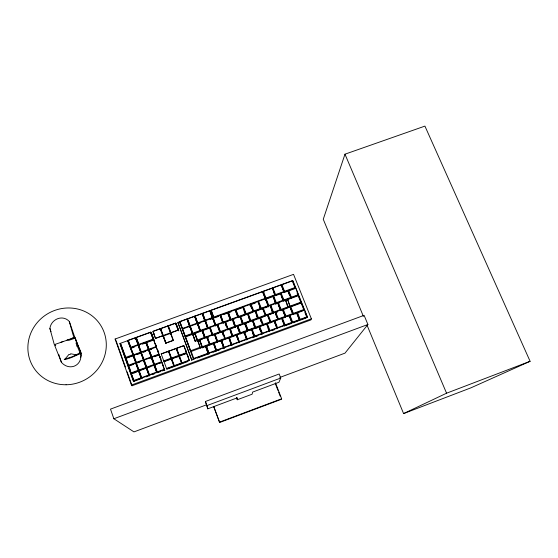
<?xml version="1.0" encoding="UTF-8"?>
<svg xmlns="http://www.w3.org/2000/svg" width="558" height="558" viewBox="0 0 558 558"><rect width="100%" height="100%" fill="white"/><g stroke="black" fill="none" stroke-linecap="round" stroke-linejoin="round"><path stroke-width="0.84" d="M229.261 337.451L231.919 345.332L229.261 337.451L236.369 334.842L238.991 342.731M225.286 339.271L222.6 331.368L229.708 328.774L232.351 336.676L230.301 331.292M232.484 320.313L232.491 319.274L225.404 321.861L228.069 329.785M233.007 319.085L235.636 327.016L233.007 319.085L240.079 316.505L242.744 323.424L242.674 324.442M230.224 328.585L232.867 336.488L230.224 328.585L237.317 325.991L239.982 332.938L239.926 333.9L237.868 328.522M235.385 310.862L235.413 309.767L228.348 312.341L230.991 320.285M232.491 319.274L235.12 327.204L233.07 321.84M245.562 314.97L245.646 313.903L242.981 307.012L235.929 309.578L235.901 310.673L238.538 317.53M236.369 334.842L237.813 339.648M236.885 334.654L239.508 342.542L236.885 334.654L243.979 332.052L246.664 339.02L246.566 339.948M238.022 317.718L238.064 316.665L235.413 309.767M237.834 325.802L237.792 326.8L240.442 333.712L240.498 332.749L237.834 325.802L244.913 323.208L247.592 330.148L247.494 331.124M265.482 315.228L262.776 308.225L255.738 310.792L258.424 317.69L258.263 318.737L255.222 310.98L248.171 313.554L250.849 320.459L250.73 321.492L247.661 313.742L240.596 316.316L240.54 317.369L243.19 324.254M237.255 399.758L237.38 397.791L207.799 408.84L205.407 401.495L279.16 374L280.737 378.045L278.958 382.251L252.572 392.114L252.146 394.192L237.255 399.758L236.376 397.442M253.297 311.273L250.542 304.263L243.497 306.823L243.428 307.932L246.071 314.782M243.909 333.014L243.979 332.052M244.829 324.226L244.913 323.208M244.502 331.864L244.418 332.826L247.082 339.759L247.18 338.832L244.502 331.864L251.581 329.262L254.274 336.223L247.18 338.832M245.429 323.019L245.346 324.038L248.003 330.936L248.108 329.959L245.429 323.019L252.495 320.431L255.18 327.365L255.041 328.355L253.555 324.526M247.564 314.81L247.661 313.742M248.073 314.621L248.171 313.554M250.423 305.379L250.542 304.263M250.94 305.198L251.051 304.075L258.082 301.515L261.102 309.292L261.277 308.197L258.598 301.327L265.615 298.774L265.413 299.925M250.221 321.68L250.333 320.648L243.26 323.235L240.596 316.316M253.081 312.222L253.213 311.141L246.162 313.715L243.497 306.823M251.463 330.245L251.581 329.262M253.011 320.243L252.886 321.275L255.557 328.167L255.697 327.176L253.011 320.243L260.07 317.662L263.09 325.405L263.278 324.393L260.586 317.474L267.631 314.9L270.616 322.643L270.846 321.617L268.14 314.712L275.178 312.138L277.891 319.036L277.612 320.076M252.097 329.074L251.979 330.057L254.65 336.976L254.79 336.035L252.097 329.074L259.17 326.479L262.204 334.2L262.386 333.238L259.686 326.291L266.745 323.703L269.744 331.424M255.592 311.88L255.738 310.792M258.438 302.464L258.598 301.327M273.971 296.242L265.803 299.214L266.006 298.063L275.045 294.77L272.346 287.949L263.32 291.227L263.132 292.42L268.307 305.631L268.091 306.747M260.412 318.52L260.586 317.474M259.519 327.288L259.686 326.291M262.588 309.32L262.776 308.225M263.097 309.139L263.285 308.037L270.316 305.47L273.015 312.354L272.771 313.429L271.879 311.148M265.155 299.451L265.35 298.3L262.672 291.464L211.14 310.171L213.854 318.13M266.131 298.586L265.922 299.737L268.6 306.558L268.823 305.442L266.131 298.586L273.134 296.033L275.84 302.882L275.575 304.012L274.682 301.745M262.581 325.593L262.762 324.582L255.697 327.176M261.688 334.388L261.869 333.433L254.79 336.035M265.266 316.17L265.469 315.117L258.424 317.69M265.775 315.988L265.985 314.928L263.285 308.037M283.827 292.657L284.134 291.464L281.427 284.65L272.862 287.768L272.618 288.974L275.296 295.761M267.924 315.772L268.14 314.712M266.536 324.714L266.745 323.703M270.825 305.289L270.595 306.398L273.281 313.24L273.532 312.166L270.825 305.289L277.842 302.729L280.555 309.592L280.262 310.687M267.052 324.526L267.261 323.514L274.313 320.927L277.033 327.853L276.761 328.843M273.65 295.852L273.399 297.016L276.084 303.824L276.349 302.701L273.65 295.852L280.646 293.306L283.352 300.141L283.052 301.285M270.1 322.831L270.33 321.806L263.278 324.393M277.57 303.852L277.842 302.729M275.687 311.95L275.429 313.031L278.128 319.887L278.4 318.848L275.687 311.95L282.711 309.383L285.431 316.274L285.117 317.328L279.677 319.315M278.351 302.541L281.065 309.404L280.772 310.499L287.747 307.946L288.081 306.844L285.354 299.981L278.351 302.541L278.079 303.671L280.472 309.739M280.353 294.484L280.646 293.306M290.509 298.565L283.555 301.097L283.869 299.953L290.858 297.407L288.137 290.579L281.155 293.117L280.862 294.303L282.955 299.59M284.28 326.081L284.594 325.077L281.86 318.158L274.822 320.738L274.571 321.764L277.27 328.655M284.217 292.511L284.531 291.318L281.825 284.51L292.566 280.611L295.287 287.405L284.531 291.318M283.22 309.195L282.913 310.29L285.626 317.139L285.947 316.086L283.22 309.195L290.23 306.628L292.964 313.512L292.601 314.579M288.646 290.39L288.312 291.59L291.018 298.377L297.958 295.845L298.349 294.673L295.621 287.851L288.646 290.39L291.367 297.219L291.018 298.377M287 304.752L288.2 307.779L288.367 307.228L290.076 306.607L287.523 299.193L298.349 295.245L301.09 302.087L300.678 303.217M291.778 323.319L292.141 322.301L289.4 315.396L282.376 317.969L282.076 319.016L284.789 325.893M290.076 306.607L287.523 299.193M299.269 320.564L299.674 319.532L296.926 312.633L289.916 315.207L289.567 316.267L291.987 322.371M367.08 325.258L403.594 413.583L470.903 387.845L530.1 361.298L424.924 126.108L344.977 154.189L323.263 219.273L363.425 316.428M75.979 342.975L80.987 355.272C81.14 366.69 68.725 370.728 61.436 362.365L54.154 344.07L49.899 328.453C51.043 319.197 62.684 314.182 69.325 321.485L74.856 337.513M303.678 310.513L304.103 309.425L301.355 302.562L290.62 306.488L293.362 313.366L292.992 314.433L302.91 310.799M297.442 312.445L297.051 313.519L299.779 320.376L300.19 319.343L297.442 312.445L304.438 309.878L307.2 316.763L306.754 317.816M311.378 318.827L310.869 319.936L132.058 385.766L131.416 385.055L115.108 339.02L293.536 274.355L311.378 318.827L131.416 385.055M275.443 382.774L281.644 398.796L281.392 399.277L219.601 422.49L213.609 406.357M68.585 354.853L65.223 358.815M206.481 404.829L133.969 431.892L113.846 418.751L110.498 409.119L364.109 315.326L367.903 324.498L344.99 353.137L279.809 377.459M77.953 345.269L77.987 345.36A33.766 3.662 69.3 0 0 81.342 353.402C75.581 355.188 70.434 358.913 64.254 359.443M64.309 359.31L72.903 356.513L80.833 352.363A41.222 4.429 69.4 0 1 78.253 346.03L74.856 337.255L70.922 338.678M76.558 346.079L77.987 345.36M403.594 413.583L446.567 393.202L530.1 361.298M219.601 422.49L219.538 422.12L281.644 398.796M207.799 408.84L206.92 405.603L280.737 378.045M113.846 418.751L367.903 324.498M190.648 350.731L200.183 347.236L197.644 340.429L195.279 341.294L192.517 333.872L185.368 336.481L190.892 351.589L205.525 346.155L208.287 354.023L205.525 346.155M138.809 370.993L138.251 370.247L130.99 372.904L131.59 373.637L138.809 370.993L135.72 363.16L128.473 365.811L129.086 366.585M146.538 368.154L146.029 367.394L138.782 370.052L139.333 370.798L146.538 368.154L143.49 360.315L136.25 362.965L139.333 370.798M152.655 365.915L154.252 365.33L153.792 364.548L146.559 367.199L147.061 367.966L151.058 366.501M161.548 361.703L158.981 354.644L151.769 357.287L154.322 364.353L161.548 361.703L161.959 362.498M163.738 360.9L170.943 358.257L171.299 359.073M209.947 343.951L217.083 341.336L217.167 342.249L214.446 334.354L207.318 336.962L210.073 344.851L207.318 336.962M224.839 338.873L222.084 331.564L214.969 334.165L217.683 342.061L217.606 341.147L224.728 338.532L224.769 339.459M232.358 335.735L225.251 338.343L222.6 331.368M232.881 335.546L239.982 332.938M240.498 332.749L247.592 330.148M248.108 329.959L255.18 327.365M270.846 321.617L277.891 319.036M278.4 318.848L285.431 316.274M285.947 316.086L292.964 313.512M293.362 313.366L304.103 309.425M138.44 370.763L131.179 373.428L134.29 381.24L133.704 380.549L140.979 377.878L141.516 378.582L138.44 370.763L140.979 377.878M146.217 367.91L138.97 370.568L142.046 378.387L141.509 377.682L148.763 375.011L149.258 375.729L146.217 367.91L148.763 375.011M156.707 372.109L153.98 365.065L146.747 367.715L149.788 375.541L149.293 374.816L156.54 372.151L156.986 372.89M163.919 361.417L171.132 358.773L171.487 359.582M171.655 358.578L178.853 355.941M179.383 355.746L186.567 353.109L189.169 360.161L181.978 362.805L182.271 363.593L187.83 361.549M206.307 345.869L209.069 353.737L206.307 345.869L213.449 343.254L216.176 351.121M213.972 343.058L216.699 350.933L213.972 343.058L221.101 340.443L223.793 348.325M221.624 340.254L224.309 348.129L221.624 340.254L228.738 337.639L231.472 344.942M154.322 364.353L154.782 365.134L157.175 364.255M158.772 363.67L161.164 362.791M164.931 361.41L170.504 359.366M172.617 358.592L178.183 356.548M179.502 356.067L185.849 353.737M203.238 347.355L208.769 345.332M210.861 344.565L216.378 342.535M218.471 341.768L223.981 339.752M226.067 338.985L231.57 336.969M233.656 336.202L239.145 334.186M241.223 333.426L246.706 331.41M248.784 330.65L254.26 328.641M256.331 327.881L261.8 325.879M263.871 325.119L269.326 323.117M271.39 322.357L276.838 320.362M287.175 316.567L291.053 315.144M133.746 373.142L136.068 372.291M139.165 371.154L140.707 370.589M177.8 356.981L179.334 356.416M205.337 346.881L207.625 346.037M212.954 344.084L214.474 343.526M220.563 341.294L222.084 340.736M228.159 338.504L230.433 337.674M243.309 332.945L247.089 331.564M250.863 330.176L252.376 329.625M257.656 327.685L255.397 328.516L252.53 321.122M294.994 313.987L298.049 312.864M164.303 369.298L161.729 362.219L154.51 364.869L157.07 371.963L164.303 369.298L164.701 370.052L162.308 370.937M208.155 353.179L193.807 358.452L194.031 359.268L191.199 351.414L191.436 352.265M208.936 352.893L216.086 350.264M216.609 350.068L223.751 347.446M224.274 347.25L231.403 344.635M231.919 344.439L239.04 341.824M239.556 341.636L246.664 339.02M262.386 333.238L269.458 330.643M277.033 327.853L269.974 330.455L267.261 323.514M284.594 325.077L277.542 327.665L274.822 320.738M292.141 322.301L285.103 324.889L282.376 317.969M299.674 319.532L292.65 322.112L289.916 315.207M300.19 319.343L307.2 316.763M164.854 370.289L164.526 369.661L133.313 381.142L119.935 343.477L150.932 332.226L153.973 340.317M191.68 359.68L307.479 317.097L292.894 280.681L177.89 322.433L191.875 360.349L177.89 322.433M135.092 380.94L140.714 378.875M146.05 376.915L148.456 376.029M152.188 374.655L154.587 373.776M158.312 372.402L160.711 371.523M174.061 366.613L166.884 369.25L166.493 368.496L173.712 365.839L174.061 366.613L168.37 351.212L161.171 353.849L166.654 368.88L189.399 360.517L183.917 345.695L161.241 353.988M181.748 363.788L174.584 366.418L174.242 365.643L181.448 363L181.748 363.788L176.084 348.394L168.893 351.024L174.298 365.636M197.204 358.103L207.499 354.316M213.016 352.286L215.388 351.414M217.487 350.64L219.852 349.775M252.572 337.743L254.134 337.165M255.431 336.69L257.782 335.825M272.081 330.566L274.424 329.701M285.563 325.607L291.004 323.605M293.069 322.845L298.495 320.85M300.553 320.097L305.979 318.102M132.741 354.804L125.501 357.448L126.129 358.271L133.327 355.641L127.719 340.75L133.327 355.641M141.125 353.081L140.588 352.231L133.355 354.867L133.941 355.704L130.844 347.829L138.063 345.207L141.125 353.081L137.135 354.539M141.369 352.119L138.586 345.011L145.791 342.389L148.819 350.278L148.33 349.406L141.111 352.042L141.648 352.893M153.973 340.506L153.513 339.578L146.322 342.2L148.853 349.217L156.059 346.588L156.505 347.474M165.949 342.975L173.126 340.359M185.179 335.965L192.322 333.356L189.734 326.395L182.592 328.997L190.892 351.589M192.845 333.168L199.98 330.559L197.379 323.612L190.25 326.207L193.068 334.123L200.162 331.536L197.379 323.612M200.496 330.371L207.625 327.776L205.009 320.836L197.895 323.424L200.678 331.347L197.895 323.424M208.141 327.588L215.249 324.993L212.626 318.06L205.525 320.648L208.274 328.578L205.525 320.648M222.991 322.65L220.236 315.291L213.149 317.872L215.862 325.809L215.772 324.798L222.865 322.21L222.921 323.228M223.388 322.022L230.475 319.434L227.831 312.529L220.752 315.103L223.43 323.047L220.752 315.103M238.064 316.665L230.991 319.246L228.348 312.341M245.646 313.903L238.58 316.477L235.929 309.578M261.277 308.197L268.307 305.631M268.823 305.442L275.84 302.882M276.349 302.701L283.352 300.141M291.367 297.219L298.349 294.673M173.447 340.422L165.754 343.226L163.013 335.728L155.48 338.469L152.941 331.494L175.951 323.138L178.776 330.901L176.223 323.989M133.013 355.579L136.11 363.432L133.013 355.579L125.773 358.222L126.401 359.038M140.769 352.747L143.825 360.608L140.769 352.747L133.543 355.383L134.122 356.22M151.532 357.79L148.512 349.922L141.3 352.551L144.355 360.419L143.831 359.61L151.058 356.967L151.532 357.79L149.935 358.375M149.042 349.726L152.055 357.594L149.042 349.726L156.24 347.104L159.225 354.972L154.447 356.722M202.415 339.173L197.678 340.903L194.875 333L202.003 330.399L204.779 338.308M205.295 338.12L202.526 330.21L209.648 327.609L212.459 334.94M210.164 327.42L212.898 335.337L210.164 327.42L217.271 324.826L220.047 332.163M220.494 332.554L217.794 324.637L224.888 322.05L227.629 329.387M143.239 352.314L145.631 351.442M148.853 349.217L149.342 350.082L151.727 349.217M185.193 337.004L192.81 334.221M201.466 331.061L207.757 328.767L207.625 327.776M209.062 328.285L210.631 327.713M224.218 322.761L228.131 321.331M231.772 319.999L234.116 319.141M239.319 317.244L244.781 315.256M246.852 314.496L252.307 312.508M254.371 311.755L259.812 309.767M264.987 307.876L267.317 307.026M277.633 303.259L279.956 302.415M287.356 299.772L285.654 300.392L288.367 307.228M192.908 334.472L195.949 333.363M232.337 320.076L233.851 319.525M247.417 314.572L248.924 314.028M262.441 309.09L263.941 308.546M277.424 303.622L278.916 303.078M285.731 300.595L287.3 300.016M135.538 362.637L128.284 365.295L128.905 366.069M143.301 359.798L136.068 362.449L136.633 363.237M151.581 356.771L158.793 354.135M197.678 340.903L197.476 339.982L204.619 337.374M212.793 334.381L219.908 331.78L219.978 332.742M235.148 326.207L228.055 328.801L225.404 321.861M235.664 326.018L242.744 323.424M250.849 320.459L257.908 317.879L257.747 318.925L256.268 315.11M265.985 314.928L273.015 312.354M273.532 312.166L280.555 309.592M281.065 309.404L288.081 306.844M290.251 306.049L301.09 302.087M144.013 360.119L151.239 357.476L154.252 365.33M182.271 363.593L176.607 348.199L183.777 345.576L186.449 352.642M202.449 347.648L199.659 339.766L206.802 337.151L209.913 345.2M129.7 365.776L133.704 364.311M137.435 362.944L139.828 362.072M206.083 337.827L208.448 336.962M213.686 335.044L219.189 333.035M221.275 332.268L225.202 330.831M228.857 329.499L234.339 327.49M236.418 326.73L241.893 324.728M243.972 323.968L249.44 321.966M251.512 321.206L256.973 319.211M259.038 318.451L264.492 316.456M269.66 314.566L271.997 313.715M274.836 312.675L277.159 311.824M289.762 307.214L299.897 303.503M197.511 341.252L199.799 340.415M206.655 337.911L208.176 337.353M229.422 329.576L230.935 329.025M244.537 324.045L246.05 323.494M275.073 312.871L277.319 312.048M168.035 352.328L169.646 351.742M141.871 378.743L128.152 340.303L135.364 337.688L138.433 345.583L135.364 337.688M136.152 337.402L139.214 345.304L136.152 337.402L150.527 332.177L153.248 339.32M160.139 328.69L152.969 331.292L155.508 338.274L162.685 335.665L163.089 336.607L160.139 328.69L160.558 329.68M166.054 343.107L160.662 328.502L167.819 325.907L168.188 326.904M170.971 332.868L168.335 325.712L175.484 323.117L178.079 330.28M182.696 329.471L179.829 321.541L186.958 318.953L189.79 326.89L186.958 318.953M190.306 326.702L187.474 318.764L194.596 316.184L197.386 324.121L194.596 316.184M200.259 323.075L197.902 323.933L195.112 315.995L202.212 313.415L204.974 321.359L202.387 314.482M202.735 313.226L205.49 321.171L202.735 313.226L209.822 310.653L212.549 318.604L210.192 319.462M135.099 338.922L136.717 338.336M178.155 323.284L180.611 322.391M210.038 311.706L211.67 311.113M262.351 292.706L263.983 292.113M137.875 344.691L130.663 347.32L131.256 348.199L128.152 340.303M138.67 344.405L153.066 339.166L153.527 340.094M170.894 332.673L178.051 330.071M185.451 336.906L182.403 328.488L189.539 325.886M193.068 334.123L190.062 325.698L197.183 323.11M197.902 323.933L197.706 322.915L204.821 320.327M205.337 320.139L212.438 317.558M265.35 298.3L213.756 317.077L211.14 310.171M284.134 291.464L275.554 294.589L272.862 287.768M178.518 330.085L170.699 332.931L170.992 333.733M163.396 335.986L170.56 333.377M132.058 347.906L134.443 347.034M142.395 344.147L152.732 340.38M214.67 317.83L218.743 316.351M223.625 314.572L230.956 311.901M235.023 310.422L243.169 307.458M249.684 305.087L255.383 303.008M276.071 295.475L281.497 293.501M284.985 292.232L294.91 288.619M250.11 305.212L251.735 304.626M60.682 342.368L63.047 341.517M66.981 340.094L69.345 339.243M68.578 340.422L75.225 338.141A41.194 4.429 69.4 0 0 77.743 344.725M78.05 354.407L76.279 354.846L70.636 353.751A1.074 1.046 6.5 0 1 68.955 354.358M74.695 337.869L73.816 336.983L72.84 334.096L69.325 321.485M115.108 339.02L115.841 340.017M119.935 343.477L133.801 381.707M157.07 371.963L157.509 372.695M146.322 342.2L149.342 350.082M172.01 359.394L171.466 358.062L178.665 355.425L179.167 356.771M168.37 351.212L168.739 352.07M168.893 351.024L169.262 351.882M163.013 335.728L163.348 336.516M344.977 154.189L446.567 393.202M163.794 336.927L163.208 335.47L170.371 332.868L170.922 334.333M160.662 328.502L161.074 329.492M292.594 281.72L295.175 288.165M297.016 292.769L297.986 295.189M298.077 295.412L304.201 310.722M304.849 312.334L305.819 314.747M305.93 315.033L306.809 317.237M288.284 292.246L289.574 295.482M296.989 314.098L299.039 319.253M281.525 285.738L283.917 291.757M290.579 308.351L292.692 313.673M281.992 287.14L283.917 291.98M290.334 308.128L292.371 313.268M281.155 293.117L283.869 299.953M281.086 295.607L282.822 299.981M289.211 316.107L291.262 321.269M282.564 310.129L285.466 317.481M273.615 292.029L274.571 294.457M278.303 304.982L280.039 309.376M273.043 296.863L275.931 304.166M282.013 319.594L284.05 324.763M275.366 313.61L276.81 317.286M270.239 306.244L273.127 313.582M263.32 291.227L266.006 298.063M263.027 293.103L265.573 299.583M265.859 300.316L268.44 306.9M274.215 321.61L276.824 328.264M267.568 315.619L270.456 322.991M262.748 308.979L265.043 314.858M258.082 302.31L260.942 309.641M266.982 325.112L269.005 330.287M259.707 307.207L260.593 309.481L260.767 308.386L253.723 310.952L251.051 304.075M268.035 328.543L268.935 330.845M260.342 319.106L262.93 325.746M260.195 319.476L261.088 321.771M255.243 311.72L258.103 319.078M250.584 305.038L252.865 310.911M259.163 327.127L261.758 333.803M250.723 306.14L251.609 308.421M259.603 329.011L260.495 331.312M275.22 383.332L277.996 390.509M278.616 392.1L280.158 396.089M247.724 314.468L250.005 320.362M248.45 317.097L249.921 320.913M243.072 307.779L245.632 314.391M251.623 329.897L253.918 335.839M244.09 311.162L244.969 313.443M252.356 332.554L253.841 336.397M55.716 345.765L55.172 344.356L68.146 339.836A15.875 0.649 -20.1 0 0 74.856 337.255M244.99 323.877L247.278 329.806M245.129 324.993L247.194 330.357M240.191 317.216L242.744 323.856M241.209 320.613L242.088 322.908M235.546 310.513L237.813 316.4M244.069 332.673L246.636 339.362M235.678 311.622L237.729 316.958M245.387 336.865L245.98 338.406M237.443 326.639L240.282 334.061M232.644 319.971L235.476 327.358M228.013 313.261L230.552 319.894M236.494 335.449L239.061 342.145M227.852 313.603L229.896 318.946M229.875 329.408L232.707 336.837M225.216 323.835L226.095 326.137M220.591 317.118L222.628 322.468M231.103 344.753L228.738 337.639M222.426 333.3L223.305 335.609M217.794 324.637L220.431 331.591L227.531 328.99L227.552 329.973M217.355 325.837L219.392 331.208M213.149 317.872L215.772 324.798M210.115 311.392L215.416 325.412M221.324 341.015L223.87 347.732M212.549 318.604L209.822 310.653M215.053 325.23L212.626 318.06M223.207 346.776L221.101 340.443M214.969 334.165L217.606 341.147M214.446 334.354L217.522 342.41M210.066 329.373L212.096 334.751M202.547 314.14L207.834 328.181M213.714 343.805L216.253 350.536M207.757 328.767L205.009 320.836M215.883 350.347L213.449 343.254M202.526 330.21L205.142 337.178L212.27 334.57L212.382 335.525M202.345 331.027L204.856 337.723M204.486 337.534L202.003 330.399M176.084 348.394L176.405 349.266M195.112 315.995L197.706 322.915M194.972 316.895L200.238 330.957M206.097 346.602L208.901 354.086M199.659 339.766L202.275 346.769L209.424 344.147L209.557 345.039L206.802 337.151M199.492 340.526L202.282 347.997M194.875 333L197.476 339.982M194.735 333.803L197.239 340.506M187.474 318.764L190.062 325.698M187.383 319.65L195.46 341.322M195.216 341.468L192.517 333.872M213.819 406.719L219.538 422.12M179.69 356.576L179.188 355.23L186.372 352.6L186.644 353.444M179.829 321.541L182.403 328.488M179.781 322.412L193.326 358.961M205.407 401.495L206.92 405.603M175.979 323.793L178.441 330.469M185.612 349.859L186.442 352.105M187.272 354.358L188.109 356.611M168.335 325.712L168.711 326.716M176.607 348.199L176.928 349.071M168.356 326.556L173.552 340.694M176.572 348.917L181.824 363.195M167.819 325.907L173.189 340.506M160.725 329.332L165.803 343.233M168.907 351.721L174.138 366.02M153.708 333.035L154.552 335.351M151.706 333.447L154.141 340.157M155.501 343.895L156.582 346.881M157.67 349.88L158.765 352.879M160.125 356.639L160.948 358.899M155.445 344.37L156.324 346.797M157.502 350.04L158.681 353.277M159.853 356.52L160.739 358.947M162.504 363.809L163.089 365.427M150.932 332.226L164.526 369.661M153.513 339.578L156.059 346.588M150.527 332.177L153.066 339.166M152.243 358.11L154.782 365.134M154.964 365.65L156.944 371.133M146.468 342.947L157.07 372.298M145.791 342.389L148.33 349.406M148.512 349.922L151.058 356.967M151.239 357.476L153.792 364.548M153.98 365.065L156.54 372.151M144.536 360.928L147.061 367.966M136.103 338.274L149.614 375.897M138.063 345.207L140.588 352.231M143.49 360.315L146.029 367.394M134.401 357.001L136.354 362.463M135.72 363.16L138.251 370.247M126.129 358.271L120.5 343.372L134.122 381.595M126.68 359.819L128.626 365.288M129.365 367.366L130.753 371.286M116.134 340.833L125.397 366.976M127.14 371.879L132.058 385.766M75.135 338.315L77.088 343.965M49.899 328.453L50.994 331.682M58.688 354.295L61.436 362.365M175.484 323.117L175.812 324.135M189.734 326.395L192.552 334.312L192.322 333.356M197.644 340.429L200.371 348.115L200.183 347.236M209.648 327.609L209.773 328.599M215.249 324.993L215.346 325.998M220.236 315.291L220.298 316.351M222.084 331.564L222.14 332.526M229.708 328.774L229.715 329.757M230.475 319.434L230.475 320.473M81.342 353.402A11.251 11.007 6.6 0 1 80.373 357.629M66.067 384.755A39.653 37.958 -30.5 0 0 101.549 326.758A39.653 37.958 -30.5 0 0 33.64 327.574A39.653 37.958 -30.5 0 0 66.067 384.755"/></g></svg>
